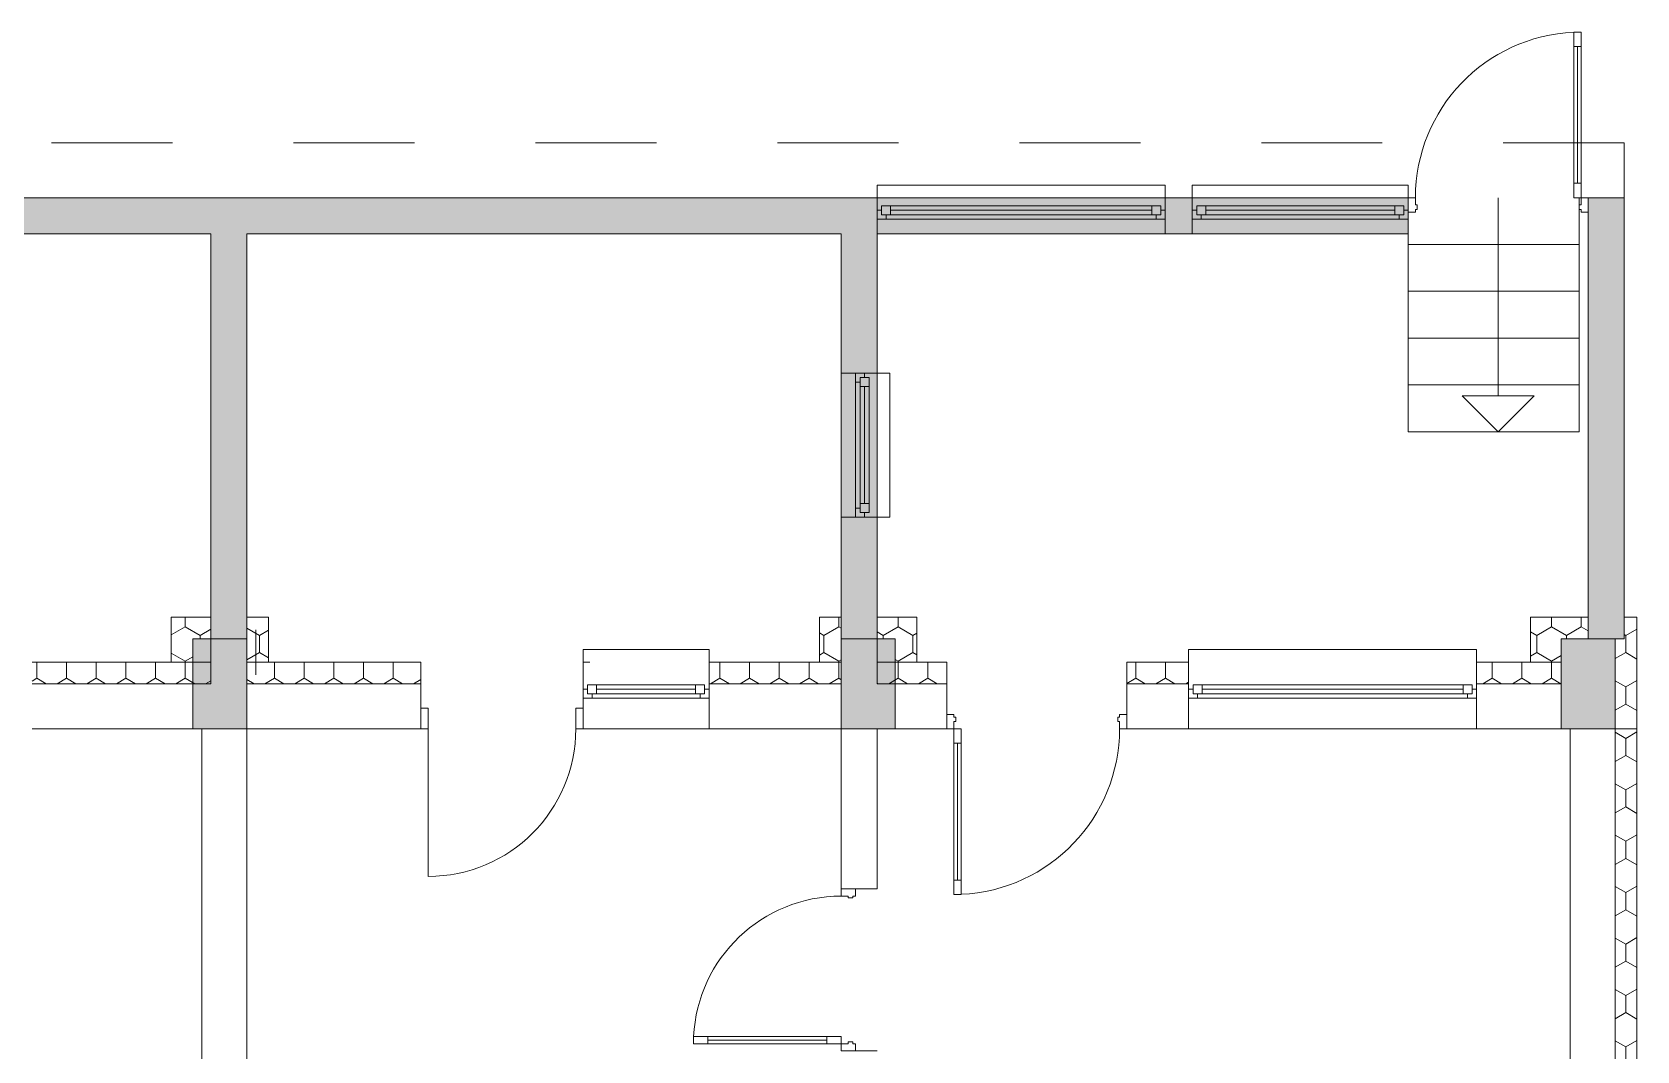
# Model space of a CAD drawing. Header units: millimetres. Extents: x 2814058 to 2855058, y -67651 to -38951.
# Drawn here: x 2834450 to 2836322, y -53370 to -52181 of the extents above; entities that cross this region are included whole.
import ezdxf

# ---------------------------------------------------------------- set-up
doc = ezdxf.new("R2010")
doc.units = ezdxf.units.MM
doc.header["$MEASUREMENT"] = 0
doc.linetypes.add('Dashed', pattern=[282.222223, 141.111112, -141.111112])
for name, color, linetype, lineweight in [('0_muret e jashtme_Pen_No__1', 7, 'Continuous', 0), ('0_muret e jashtme_Pen_No__19', 255, 'Continuous', 0), ('Exterior walls_Pen_No__1', 7, 'Continuous', 0), ('Exterior walls_Pen_No__101', 252, 'Continuous', 0), ('Shell - Roof_Pen_No__1', 7, 'Continuous', 0), ('Shell - Roof_Pen_No__21', 7, 'Continuous', 0)]:
    doc.layers.add(name, color=color, linetype=linetype, lineweight=lineweight)
doc.layers.add('0_muret e jashtme_Pen_No__14', color=7, linetype='Continuous', lineweight=0, true_color=0xbd8b17)
doc.layers.add('Shell - Roof', color=7, linetype='Continuous')
pattern_1 = [(90, (2247653.822, -76424.967), (-34.6410162, 0), [20, -40]), (90, (2247636.502, -76394.967), (-34.6410162, 0), [20, -40]), (150, (2247653.822, -76404.967), (17.320508, 30), [20, -40]), (150, (2247619.18, -76404.967), (17.320508, 30), [20, -40]), (210, (2247653.822, -76424.967), (-17.320508, 30), [20, -40]), (210, (2247619.18, -76424.967), (-17.320508, 30), [20, -40])]

# ---------------------------------------------------------------- blocks, each defined once
blk = doc.blocks.new('Line_7', base_point=(2836159.9, -52374.3))
at = {"layer": 'Shell - Roof_Pen_No__1', "color": 7, "linetype": 'Continuous', "lineweight": 0}
for p, q in [((2836159.9, -52374.3), (2836159.9, -52605.3)), ((2836159.9, -52647.3), (2836117.9, -52605.3)), ((2836117.9, -52605.3), (2836201.9, -52605.3)), ((2836159.9, -52647.3), (2836201.9, -52605.3))]:
    blk.add_line(p, q, dxfattribs=at)

msp = doc.modelspace()

# ---------------------------------------------------------------- hatches: boundary and pattern name
at = {"layer": '0_muret e jashtme_Pen_No__14', "linetype": 'Continuous', "lineweight": 0, "true_color": 0xbd8b17}
h = msp.add_hatch(dxfattribs=at)
h.set_pattern_fill('Styrofoam_SM_Insulation', color=42, style=0, pattern_type=2)
h.set_pattern_definition(pattern_1)
h.paths.add_polyline_path([(2834658.4, -52863.6), (2834612.2, -52863.6), (2834612.2, -52916.1), (2834637.4, -52916.1), (2834637.4, -52888.8), (2834658.4, -52888.8)])
h = msp.add_hatch(dxfattribs=at)
h.set_pattern_fill('Styrofoam_SM_Insulation', color=42, style=0, pattern_type=2)
h.set_pattern_definition(pattern_1)
h.paths.add_polyline_path([(2834700.4, -52888.8), (2834700.4, -52916.1), (2834725.6, -52916.1), (2834725.6, -52863.6), (2834700.4, -52863.6)])
h = msp.add_hatch(dxfattribs=at)
h.set_pattern_fill('Styrofoam_SM_Insulation', color=42, style=0, pattern_type=2)
h.set_pattern_definition(pattern_1)
h.paths.add_polyline_path([(2835368.2, -52916.1), (2835393.4, -52916.1), (2835393.4, -52888.8), (2835393.4, -52863.6), (2835368.2, -52863.6)])
h = msp.add_hatch(dxfattribs=at)
h.set_pattern_fill('Styrofoam_SM_Insulation', color=42, style=0, pattern_type=2)
h.set_pattern_definition(pattern_1)
h.paths.add_polyline_path([(2835481.6, -52916.1), (2835481.6, -52863.6), (2835435.4, -52863.6), (2835435.4, -52888.8), (2835456.4, -52888.8), (2835456.4, -52916.1)])
h = msp.add_hatch(dxfattribs=at)
h.set_pattern_fill('Styrofoam_SM_Insulation', color=42, style=0, pattern_type=2)
h.set_pattern_definition(pattern_1)
h.paths.add_polyline_path([(2836264.9, -52863.6), (2836197.7, -52863.6), (2836197.7, -52916.1), (2836233.4, -52916.1), (2836233.4, -52888.8), (2836264.9, -52888.8)])
h = msp.add_hatch(dxfattribs=at)
h.set_pattern_fill('Styrofoam_SM_Insulation', color=42, style=0, pattern_type=2)
h.set_pattern_definition(pattern_1)
h.paths.add_polyline_path([(2836296.4, -52993.8), (2836321.6, -52993.8), (2836321.6, -52863.6), (2836306.9, -52863.6), (2836306.9, -52888.8), (2836296.4, -52888.8)])
h = msp.add_hatch(dxfattribs=at)
h.set_pattern_fill('Styrofoam_SM_Insulation', color=42, style=0, pattern_type=2)
h.set_pattern_definition(pattern_1)
h.paths.add_polyline_path([(2834449.8, -52941.3), (2834658.4, -52941.3), (2834658.4, -52916.1), (2834449.8, -52916.1)])
h = msp.add_hatch(dxfattribs=at)
h.set_pattern_fill('Styrofoam_SM_Insulation', color=42, style=0, pattern_type=2)
h.set_pattern_definition(pattern_1)
h.paths.add_polyline_path([(2834700.4, -52916.1), (2834700.4, -52941.3), (2834903.4, -52941.3), (2834903.4, -52916.1)])
h = msp.add_hatch(dxfattribs=at)
h.set_pattern_fill('Styrofoam_SM_Insulation', color=42, style=0, pattern_type=2)
h.set_pattern_definition(pattern_1)
h.paths.add_polyline_path([(2835393.4, -52916.1), (2835239.4, -52916.1), (2835239.4, -52941.3), (2835393.4, -52941.3)])
h = msp.add_hatch(dxfattribs=at)
h.set_pattern_fill('Styrofoam_SM_Insulation', color=42, style=0, pattern_type=2)
h.set_pattern_definition(pattern_1)
h.paths.add_polyline_path([(2835435.4, -52941.3), (2835516.6, -52941.3), (2835516.6, -52916.1), (2835435.4, -52916.1)])
h = msp.add_hatch(dxfattribs=at)
h.set_pattern_fill('Styrofoam_SM_Insulation', color=42, style=0, pattern_type=2)
h.set_pattern_definition(pattern_1)
h.paths.add_polyline_path([(2835726.6, -52916.1), (2835726.6, -52941.3), (2835798.7, -52941.3), (2835798.7, -52916.1)])
h = msp.add_hatch(dxfattribs=at)
h.set_pattern_fill('Styrofoam_SM_Insulation', color=42, style=0, pattern_type=2)
h.set_pattern_definition(pattern_1)
h.paths.add_polyline_path([(2836134.7, -52941.3), (2836233.4, -52941.3), (2836233.4, -52916.1), (2836134.7, -52916.1)])
h = msp.add_hatch(dxfattribs=at)
h.set_pattern_fill('Styrofoam_SM_Insulation', color=42, style=0, pattern_type=2)
h.set_pattern_definition(pattern_1)
h.paths.add_polyline_path([(2836296.4, -52993.8), (2836296.4, -53837.2), (2836321.6, -53837.2), (2836321.6, -52993.8)])
at = {"layer": '0_muret e jashtme_Pen_No__19', "linetype": 'Continuous', "lineweight": 0}
for points in [[(2834637.4, -52993.8), (2834637.4, -52888.8), (2834700.4, -52888.8), (2834700.4, -52993.8)], [(2835393.4, -52993.8), (2835393.4, -52888.8), (2835456.4, -52888.8), (2835456.4, -52993.8)], [(2836233.4, -52993.8), (2836233.4, -52888.8), (2836296.4, -52888.8), (2836296.4, -52993.8)]]:
    msp.add_hatch(color=255, dxfattribs=at).paths.add_polyline_path(points)
at = {"layer": 'Exterior walls_Pen_No__101', "linetype": 'Continuous', "lineweight": 0}
for points in [[(2835393.4, -52374.3), (2833881.4, -52374.3), (2833881.4, -52888.8), (2833923.4, -52888.8), (2833923.4, -52416.3), (2834658.4, -52416.3), (2834658.4, -52888.8), (2834700.4, -52888.8), (2834700.4, -52416.3), (2835393.4, -52416.3), (2835393.4, -52888.8), (2835435.4, -52888.8), (2835435.4, -52416.3), (2836054.9, -52416.3), (2836054.9, -52374.3), (2835435.4, -52374.3)], [(2836264.9, -52888.8), (2836264.9, -52374.3), (2836306.9, -52374.3), (2836306.9, -52888.8)]]:
    msp.add_hatch(color=252, dxfattribs=at).paths.add_polyline_path(points)

# ---------------------------------------------------------------- linework, layer by layer
at = {"layer": '0_muret e jashtme_Pen_No__1', "color": 7, "linetype": 'Continuous', "lineweight": 0}
for p, q in [((2836248.1, -52197.9), (2836248.1, -52181.1)), ((2836248.1, -52181.1), (2836256.5, -52181.1)), ((2836256.5, -52181.1), (2836256.5, -52197.9)), ((2836248.1, -52197.9), (2836252.3, -52197.9)), ((2836248.1, -52357.5), (2836248.1, -52197.9)), ((2836256.5, -52197.9), (2836248.1, -52197.9)), ((2836252.3, -52197.9), (2836256.5, -52197.9)), ((2836252.3, -52357.5), (2836252.3, -52197.9)), ((2836252.3, -52197.9), (2836252.3, -52357.5)), ((2836252.3, -52197.9), (2836252.3, -52357.5)), ((2836256.5, -52197.9), (2836256.5, -52357.5)), ((2835771.4, -52359.6), (2835435.4, -52359.6)), ((2835435.4, -52359.6), (2835435.4, -52374.3)), ((2835771.4, -52374.3), (2835771.4, -52359.6)), ((2836054.9, -52359.6), (2835802.9, -52359.6)), ((2835802.9, -52359.6), (2835802.9, -52374.3)), ((2836054.9, -52374.3), (2836054.9, -52359.6)), ((2836252.3, -52357.5), (2836248.1, -52357.5)), ((2836248.1, -52374.3), (2836248.1, -52357.5)), ((2836248.1, -52357.5), (2836256.5, -52357.5)), ((2836256.5, -52357.5), (2836252.3, -52357.5)), ((2836256.5, -52357.5), (2836256.5, -52374.3)), ((2835435.4, -52374.3), (2835435.4, -52389)), ((2835435.4, -52374.3), (2835435.4, -52389)), ((2835435.4, -52389), (2835435.4, -52399.5)), ((2835440.7, -52389), (2835435.4, -52389)), ((2835435.4, -52389), (2835435.4, -52399.5)), ((2835435.4, -52389), (2835435.4, -52399.5)), ((2835451.2, -52383.8), (2835440.7, -52383.8)), ((2835440.7, -52383.8), (2835440.7, -52394.3)), ((2835440.7, -52394.3), (2835440.7, -52389)), ((2835755.7, -52383.8), (2835451.2, -52383.8)), ((2835451.2, -52394.3), (2835451.2, -52383.8)), ((2835755.7, -52383.8), (2835451.2, -52383.8)), ((2835755.7, -52389), (2835451.2, -52389)), ((2835766.2, -52383.8), (2835755.7, -52383.8)), ((2835755.7, -52383.8), (2835755.7, -52394.3)), ((2835766.2, -52394.3), (2835766.2, -52383.8)), ((2835771.4, -52389), (2835766.2, -52389)), ((2835766.2, -52389), (2835766.2, -52394.3)), ((2835771.4, -52374.3), (2835771.4, -52389)), ((2835771.4, -52374.3), (2835771.4, -52389)), ((2835771.4, -52389), (2835771.4, -52399.5)), ((2835771.4, -52389), (2835771.4, -52399.5)), ((2835771.4, -52389), (2835771.4, -52399.5)), ((2835802.9, -52374.3), (2835802.9, -52389)), ((2835802.9, -52374.3), (2835802.9, -52389)), ((2835802.9, -52389), (2835802.9, -52399.5)), ((2835808.2, -52389), (2835802.9, -52389)), ((2835802.9, -52389), (2835802.9, -52399.5)), ((2835802.9, -52389), (2835802.9, -52399.5)), ((2835818.7, -52383.8), (2835808.2, -52383.8)), ((2835808.2, -52383.8), (2835808.2, -52394.3)), ((2835808.2, -52394.3), (2835808.2, -52389)), ((2836039.2, -52383.8), (2835818.7, -52383.8)), ((2835818.7, -52394.3), (2835818.7, -52383.8)), ((2836039.2, -52383.8), (2835818.7, -52383.8)), ((2836039.2, -52389), (2835818.7, -52389)), ((2836049.7, -52383.8), (2836039.2, -52383.8)), ((2836039.2, -52383.8), (2836039.2, -52394.3)), ((2836049.7, -52394.3), (2836049.7, -52383.8)), ((2836054.9, -52389), (2836049.7, -52389)), ((2836049.7, -52389), (2836049.7, -52394.3)), ((2836054.9, -52374.3), (2836054.9, -52389)), ((2836054.9, -52374.3), (2836054.9, -52391.1)), ((2836063.3, -52374.3), (2836054.9, -52374.3)), ((2836054.9, -52374.3), (2836054.9, -52391.1)), ((2836054.9, -52374.3), (2836054.9, -52391.1)), ((2836054.9, -52389), (2836054.9, -52399.5)), ((2836054.9, -52389), (2836054.9, -52399.5)), ((2836063.3, -52382.7), (2836063.3, -52374.3)), ((2836065.4, -52382.7), (2836063.3, -52382.7)), ((2836063.3, -52391.1), (2836063.3, -52388.1)), ((2836063.3, -52388.1), (2836065.4, -52388.1)), ((2836065.4, -52388.1), (2836065.4, -52382.7)), ((2836256.5, -52374.3), (2836248.1, -52374.3)), ((2836256.5, -52382.7), (2836254.4, -52382.7)), ((2836254.4, -52382.7), (2836254.4, -52388.1)), ((2836254.4, -52388.1), (2836256.5, -52388.1)), ((2836256.5, -52374.3), (2836256.5, -52382.7)), ((2836264.9, -52374.3), (2836256.5, -52374.3)), ((2836256.5, -52388.1), (2836256.5, -52391.1)), ((2836264.9, -52374.3), (2836264.9, -52391.1)), ((2836264.9, -52391.1), (2836264.9, -52374.3)), ((2836264.9, -52374.3), (2836264.9, -52391.1)), ((2836264.9, -52374.3), (2836264.9, -52391.1)), ((2835435.4, -52399.5), (2835435.4, -52416.3)), ((2835435.4, -52399.5), (2835445.9, -52399.5)), ((2835435.4, -52399.5), (2835435.4, -52416.3)), ((2835445.9, -52394.3), (2835440.7, -52394.3)), ((2835440.7, -52394.3), (2835451.2, -52394.3)), ((2835445.9, -52399.5), (2835445.9, -52394.3)), ((2835445.9, -52399.5), (2835760.9, -52399.5)), ((2835451.2, -52394.3), (2835755.7, -52394.3)), ((2835755.7, -52394.3), (2835766.2, -52394.3)), ((2835766.2, -52394.3), (2835760.9, -52394.3)), ((2835760.9, -52394.3), (2835760.9, -52399.5)), ((2835760.9, -52399.5), (2835771.4, -52399.5)), ((2835771.4, -52399.5), (2835771.4, -52416.3)), ((2835771.4, -52399.5), (2835771.4, -52416.3)), ((2835802.9, -52399.5), (2835802.9, -52416.3)), ((2835802.9, -52399.5), (2835813.4, -52399.5)), ((2835802.9, -52399.5), (2835802.9, -52416.3)), ((2835813.4, -52394.3), (2835808.2, -52394.3)), ((2835808.2, -52394.3), (2835818.7, -52394.3)), ((2835813.4, -52399.5), (2835813.4, -52394.3)), ((2835813.4, -52399.5), (2836044.4, -52399.5)), ((2835818.7, -52394.3), (2836039.2, -52394.3)), ((2836039.2, -52394.3), (2836049.7, -52394.3)), ((2836049.7, -52394.3), (2836044.4, -52394.3)), ((2836044.4, -52394.3), (2836044.4, -52399.5)), ((2836044.4, -52399.5), (2836054.9, -52399.5)), ((2836054.9, -52391.1), (2836063.3, -52391.1)), ((2836054.9, -52391.1), (2836054.9, -52416.3)), ((2836054.9, -52399.5), (2836054.9, -52416.3)), ((2836256.5, -52391.1), (2836264.9, -52391.1)), ((2836264.9, -52391.1), (2836264.9, -52416.3)), ((2836264.9, -52391.1), (2836264.9, -52416.3)), ((2835771.4, -52416.3), (2835435.4, -52416.3)), ((2836054.9, -52416.3), (2835802.9, -52416.3)), ((2835410.2, -52578.8), (2835393.4, -52578.8)), ((2835393.4, -52746.8), (2835393.4, -52578.8)), ((2835410.2, -52578.8), (2835393.4, -52578.8)), ((2835420.7, -52578.8), (2835410.2, -52578.8)), ((2835410.2, -52578.8), (2835410.2, -52589.3)), ((2835420.7, -52578.8), (2835410.2, -52578.8)), ((2835420.7, -52578.8), (2835410.2, -52578.8)), ((2835410.2, -52589.3), (2835415.5, -52589.3)), ((2835410.2, -52589.3), (2835410.2, -52736.3)), ((2835415.5, -52589.3), (2835415.5, -52584)), ((2835415.5, -52584), (2835420.7, -52584)), ((2835415.5, -52584), (2835415.5, -52594.5)), ((2835426, -52584), (2835415.5, -52584)), ((2835415.5, -52594.5), (2835426, -52594.5)), ((2835415.5, -52594.5), (2835415.5, -52731)), ((2835435.4, -52578.8), (2835420.7, -52578.8)), ((2835420.7, -52584), (2835420.7, -52578.8)), ((2835435.4, -52578.8), (2835420.7, -52578.8)), ((2835420.7, -52731), (2835420.7, -52594.5)), ((2835426, -52594.5), (2835426, -52584)), ((2835426, -52731), (2835426, -52594.5)), ((2835426, -52731), (2835426, -52594.5)), ((2835450.1, -52578.8), (2835435.4, -52578.8)), ((2835450.1, -52746.8), (2835450.1, -52578.8)), ((2835415.5, -52736.3), (2835410.2, -52736.3)), ((2835410.2, -52736.3), (2835410.2, -52746.8)), ((2835426, -52731), (2835415.5, -52731)), ((2835415.5, -52731), (2835415.5, -52741.5)), ((2835415.5, -52741.5), (2835415.5, -52736.3)), ((2835420.7, -52741.5), (2835415.5, -52741.5)), ((2835415.5, -52741.5), (2835426, -52741.5)), ((2835420.7, -52746.8), (2835420.7, -52741.5)), ((2835426, -52741.5), (2835426, -52731)), ((2835410.2, -52746.8), (2835393.4, -52746.8)), ((2835410.2, -52746.8), (2835393.4, -52746.8)), ((2835420.7, -52746.8), (2835410.2, -52746.8)), ((2835420.7, -52746.8), (2835410.2, -52746.8)), ((2835420.7, -52746.8), (2835410.2, -52746.8)), ((2835435.4, -52746.8), (2835420.7, -52746.8)), ((2835435.4, -52746.8), (2835420.7, -52746.8)), ((2835435.4, -52746.8), (2835450.1, -52746.8)), ((2835239.4, -52901.4), (2835092.4, -52901.4)), ((2835092.4, -52901.4), (2835092.4, -52916.1)), ((2835239.4, -52916.1), (2835239.4, -52901.4)), ((2835798.7, -52916.1), (2835798.7, -52901.4)), ((2835798.7, -52901.4), (2836134.7, -52901.4)), ((2836134.7, -52901.4), (2836134.7, -52916.1)), ((2834658.4, -52916.1), (2834658.4, -52941.3)), ((2834658.4, -52916.1), (2834658.4, -52941.3)), ((2834700.4, -52941.3), (2834700.4, -52916.1)), ((2834700.4, -52941.3), (2834700.4, -52916.1)), ((2834903.4, -52916.1), (2834895.7, -52916.1)), ((2834903.4, -52916.1), (2834895.7, -52916.1)), ((2834903.4, -52916.1), (2834895.7, -52916.1)), ((2834903.4, -52941.3), (2834903.4, -52916.1)), ((2834903.4, -52941.3), (2834903.4, -52916.1)), ((2834903.4, -52941.3), (2834903.4, -52916.1)), ((2835092.4, -52916.1), (2835092.4, -52941.3)), ((2835092.4, -52941.3), (2835092.4, -52916.1)), ((2835092.4, -52941.3), (2835092.4, -52916.1)), ((2835092.4, -52916.1), (2835100.2, -52916.1)), ((2835092.4, -52916.1), (2835100.2, -52916.1)), ((2835239.4, -52916.1), (2835239.4, -52941.3)), ((2835239.4, -52916.1), (2835239.4, -52941.3)), ((2835393.4, -52916.1), (2835393.4, -52941.3)), ((2835393.4, -52916.1), (2835393.4, -52941.3)), ((2835435.4, -52941.3), (2835435.4, -52916.1)), ((2835435.4, -52941.3), (2835435.4, -52916.1)), ((2835516.6, -52941.3), (2835516.6, -52916.1)), ((2835516.6, -52941.3), (2835516.6, -52916.1)), ((2835726.6, -52941.3), (2835726.6, -52916.1)), ((2835726.6, -52941.3), (2835726.6, -52916.1)), ((2835798.7, -52916.1), (2835798.7, -52941.3)), ((2835798.7, -52916.1), (2835798.7, -52941.3)), ((2836134.7, -52916.1), (2836134.7, -52941.3)), ((2836134.7, -52916.1), (2836134.7, -52941.3)), ((2834658.4, -52941.3), (2834449.8, -52941.3)), ((2834903.4, -52941.3), (2834700.4, -52941.3)), ((2834903.4, -52969.7), (2834903.4, -52941.3)), ((2834903.4, -52969.7), (2834903.4, -52941.3)), ((2834903.4, -52969.7), (2834903.4, -52941.3)), ((2835092.4, -52941.3), (2835092.4, -52947.6)), ((2835092.4, -52969.7), (2835092.4, -52941.3)), ((2835092.4, -52969.7), (2835092.4, -52941.3)), ((2835097.7, -52947.6), (2835092.4, -52947.6)), ((2835092.4, -52947.6), (2835092.4, -52958.1)), ((2835092.4, -52947.6), (2835092.4, -52958.1)), ((2835108.2, -52942.4), (2835097.7, -52942.4)), ((2835097.7, -52942.4), (2835097.7, -52952.9)), ((2835097.7, -52952.9), (2835097.7, -52947.6)), ((2835223.7, -52942.4), (2835108.2, -52942.4)), ((2835108.2, -52952.9), (2835108.2, -52942.4)), ((2835223.7, -52942.4), (2835108.2, -52942.4)), ((2835223.7, -52947.6), (2835108.2, -52947.6)), ((2835234.2, -52942.4), (2835223.7, -52942.4)), ((2835223.7, -52942.4), (2835223.7, -52952.9)), ((2835234.2, -52952.9), (2835234.2, -52942.4)), ((2835239.4, -52947.6), (2835234.2, -52947.6)), ((2835234.2, -52947.6), (2835234.2, -52952.9)), ((2835393.4, -52941.3), (2835239.4, -52941.3)), ((2835239.4, -52941.3), (2835239.4, -52947.6)), ((2835239.4, -52941.3), (2835239.4, -52947.6)), ((2835239.4, -52947.6), (2835239.4, -52958.1)), ((2835239.4, -52947.6), (2835239.4, -52958.1)), ((2835239.4, -52947.6), (2835239.4, -52958.1)), ((2835516.6, -52941.3), (2835435.4, -52941.3)), ((2835516.6, -52977), (2835516.6, -52941.3)), ((2835516.6, -52977), (2835516.6, -52941.3)), ((2835798.7, -52941.3), (2835726.6, -52941.3)), ((2835726.6, -52977), (2835726.6, -52941.3)), ((2835726.6, -52977), (2835726.6, -52941.3)), ((2835798.7, -52941.3), (2835798.7, -52947.6)), ((2835798.7, -52941.3), (2835798.7, -52947.6)), ((2835798.7, -52947.6), (2835798.7, -52958.1)), ((2835798.7, -52947.6), (2835803.9, -52947.6)), ((2835798.7, -52947.6), (2835798.7, -52958.1)), ((2835798.7, -52947.6), (2835798.7, -52958.1)), ((2835803.9, -52942.4), (2835814.4, -52942.4)), ((2835803.9, -52952.9), (2835803.9, -52942.4)), ((2835803.9, -52947.6), (2835803.9, -52952.9)), ((2835814.4, -52942.4), (2836118.9, -52942.4)), ((2835814.4, -52942.4), (2835814.4, -52952.9)), ((2835814.4, -52942.4), (2836118.9, -52942.4)), ((2835814.4, -52947.6), (2836118.9, -52947.6)), ((2836118.9, -52952.9), (2836118.9, -52942.4)), ((2836118.9, -52942.4), (2836129.4, -52942.4)), ((2836129.4, -52942.4), (2836129.4, -52952.9)), ((2836129.4, -52952.9), (2836129.4, -52947.6)), ((2836129.4, -52947.6), (2836134.7, -52947.6)), ((2836233.4, -52941.3), (2836134.7, -52941.3)), ((2836134.7, -52941.3), (2836134.7, -52947.6)), ((2836134.7, -52941.3), (2836134.7, -52947.6)), ((2836134.7, -52947.6), (2836134.7, -52958.1)), ((2836134.7, -52947.6), (2836134.7, -52958.1)), ((2836134.7, -52947.6), (2836134.7, -52958.1)), ((2834903.4, -52993.8), (2834903.4, -52969.7)), ((2834911.8, -52969.7), (2834903.4, -52969.7)), ((2834903.4, -52969.7), (2834903.4, -52993.8)), ((2834903.4, -52993.8), (2834903.4, -52969.7)), ((2834903.4, -52993.8), (2834903.4, -52969.7)), ((2834911.8, -52993.8), (2834911.8, -52969.7)), ((2835092.4, -52969.7), (2835084, -52969.7)), ((2835084, -52969.7), (2835084, -52993.8)), ((2835092.4, -52958.1), (2835102.9, -52958.1)), ((2835092.4, -52958.1), (2835092.4, -52993.8)), ((2835092.4, -52993.8), (2835092.4, -52969.7)), ((2835092.4, -52993.8), (2835092.4, -52969.7)), ((2835092.4, -52993.8), (2835092.4, -52969.7)), ((2835102.9, -52952.9), (2835097.7, -52952.9)), ((2835097.7, -52952.9), (2835108.2, -52952.9)), ((2835102.9, -52958.1), (2835102.9, -52952.9)), ((2835102.9, -52958.1), (2835228.9, -52958.1)), ((2835108.2, -52952.9), (2835223.7, -52952.9)), ((2835223.7, -52952.9), (2835234.2, -52952.9)), ((2835234.2, -52952.9), (2835228.9, -52952.9)), ((2835228.9, -52952.9), (2835228.9, -52958.1)), ((2835228.9, -52958.1), (2835239.4, -52958.1)), ((2835239.4, -52958.1), (2835239.4, -52993.8)), ((2835239.4, -52958.1), (2835239.4, -52993.8)), ((2835798.7, -52958.1), (2835798.7, -52993.8)), ((2835809.2, -52958.1), (2835798.7, -52958.1)), ((2835798.7, -52958.1), (2835798.7, -52993.8)), ((2835803.9, -52952.9), (2835809.2, -52952.9)), ((2835814.4, -52952.9), (2835803.9, -52952.9)), ((2835809.2, -52952.9), (2835809.2, -52958.1)), ((2836124.2, -52958.1), (2835809.2, -52958.1)), ((2836118.9, -52952.9), (2835814.4, -52952.9)), ((2836129.4, -52952.9), (2836118.9, -52952.9)), ((2836124.2, -52958.1), (2836124.2, -52952.9)), ((2836124.2, -52952.9), (2836129.4, -52952.9)), ((2836134.7, -52958.1), (2836124.2, -52958.1)), ((2836134.7, -52958.1), (2836134.7, -52993.8)), ((2836134.7, -52958.1), (2836134.7, -52993.8)), ((2835516.6, -52993.8), (2835516.6, -52977)), ((2835525, -52977), (2835516.6, -52977)), ((2835516.6, -52977), (2835516.6, -52993.8)), ((2835516.6, -52993.8), (2835516.6, -52977)), ((2835516.6, -52993.8), (2835516.6, -52977)), ((2835525, -52980.1), (2835525, -52977)), ((2835527.1, -52980.1), (2835525, -52980.1)), ((2835525, -52993.8), (2835525, -52985.4)), ((2835525, -52985.4), (2835527.1, -52985.4)), ((2835527.1, -52985.4), (2835527.1, -52980.1)), ((2835718.2, -52980.1), (2835716.1, -52980.1)), ((2835716.1, -52980.1), (2835716.1, -52985.4)), ((2835716.1, -52985.4), (2835718.2, -52985.4)), ((2835726.6, -52977), (2835718.2, -52977)), ((2835718.2, -52977), (2835718.2, -52980.1)), ((2835718.2, -52985.4), (2835718.2, -52993.8)), ((2835726.6, -52993.8), (2835726.6, -52977)), ((2835726.6, -52993.8), (2835726.6, -52977)), ((2835726.6, -52993.8), (2835726.6, -52977)), ((2835726.6, -52993.8), (2835726.6, -52977)), ((2834903.4, -52993.8), (2834895.7, -52993.8)), ((2834903.4, -52993.8), (2834895.7, -52993.8)), ((2834903.4, -52993.8), (2834895.7, -52993.8)), ((2834903.4, -52993.8), (2834911.8, -52993.8)), ((2834911.8, -52993.8), (2834911.8, -53166)), ((2835084, -52993.8), (2835092.4, -52993.8)), ((2835239.4, -52993.8), (2835092.4, -52993.8)), ((2835092.4, -52993.8), (2835100.2, -52993.8)), ((2835092.4, -52993.8), (2835100.2, -52993.8)), ((2835516.6, -52993.8), (2835525, -52993.8)), ((2835525, -53010.6), (2835525, -52993.8)), ((2835525, -52993.8), (2835533.4, -52993.8)), ((2835533.4, -52993.8), (2835533.4, -53010.6)), ((2835718.2, -52993.8), (2835726.6, -52993.8)), ((2835798.7, -52993.8), (2836134.7, -52993.8)), ((2836296.4, -53837.2), (2836296.4, -52993.8)), ((2835525, -53010.6), (2835529.2, -53010.6)), ((2835525, -53170.2), (2835525, -53010.6)), ((2835533.4, -53010.6), (2835525, -53010.6)), ((2835529.2, -53010.6), (2835529.2, -53170.2)), ((2835529.2, -53010.6), (2835533.4, -53010.6)), ((2835529.2, -53170.2), (2835529.2, -53010.6)), ((2835529.2, -53170.2), (2835529.2, -53010.6)), ((2835533.4, -53010.6), (2835533.4, -53170.2)), ((2835529.2, -53170.2), (2835525, -53170.2)), ((2835525, -53187), (2835525, -53170.2)), ((2835525, -53170.2), (2835533.4, -53170.2)), ((2835533.4, -53170.2), (2835529.2, -53170.2)), ((2835533.4, -53170.2), (2835533.4, -53187)), ((2835393.4, -53180.6), (2835410.2, -53180.6)), ((2835393.4, -53180.6), (2835410.2, -53180.6)), ((2835393.4, -53189), (2835393.4, -53180.6)), ((2835393.4, -53180.6), (2835410.2, -53180.6)), ((2835393.4, -53180.6), (2835410.2, -53180.6)), ((2835401.8, -53189), (2835393.4, -53189)), ((2835401.8, -53191.1), (2835401.8, -53189)), ((2835407.1, -53191.1), (2835401.8, -53191.1)), ((2835410.2, -53189), (2835407.1, -53189)), ((2835407.1, -53189), (2835407.1, -53191.1)), ((2835410.2, -53180.6), (2835435.4, -53180.6)), ((2835410.2, -53180.6), (2835410.2, -53189)), ((2835410.2, -53180.6), (2835435.4, -53180.6)), ((2835533.4, -53187), (2835525, -53187)), ((2835238, -53352.8), (2835221.2, -53352.8)), ((2835221.2, -53352.8), (2835221.2, -53361.2)), ((2835221.2, -53361.2), (2835238, -53361.2)), ((2835376.6, -53352.8), (2835238, -53352.8)), ((2835238, -53352.8), (2835238, -53357)), ((2835238, -53361.2), (2835238, -53352.8)), ((2835376.6, -53357), (2835238, -53357)), ((2835238, -53357), (2835238, -53361.2)), ((2835238, -53357), (2835376.6, -53357)), ((2835238, -53357), (2835376.6, -53357)), ((2835238, -53361.2), (2835376.6, -53361.2)), ((2835376.6, -53357), (2835376.6, -53352.8)), ((2835393.4, -53352.8), (2835376.6, -53352.8)), ((2835376.6, -53352.8), (2835376.6, -53361.2)), ((2835376.6, -53361.2), (2835376.6, -53357)), ((2835376.6, -53361.2), (2835393.4, -53361.2)), ((2835393.4, -53361.2), (2835393.4, -53352.8)), ((2835393.4, -53361.2), (2835401.8, -53361.2)), ((2835393.4, -53369.6), (2835393.4, -53361.2)), ((2835401.8, -53361.2), (2835401.8, -53359.1)), ((2835401.8, -53359.1), (2835407.1, -53359.1)), ((2835407.1, -53359.1), (2835407.1, -53361.2)), ((2835407.1, -53361.2), (2835410.2, -53361.2)), ((2835410.2, -53361.2), (2835410.2, -53369.6)), ((2835393.4, -53369.6), (2835410.2, -53369.6)), ((2835410.2, -53369.6), (2835393.4, -53369.6)), ((2835393.4, -53369.6), (2835410.2, -53369.6)), ((2835393.4, -53369.6), (2835410.2, -53369.6)), ((2835410.2, -53369.6), (2835435.4, -53369.6)), ((2835410.2, -53369.6), (2835435.4, -53369.6))]:
    msp.add_line(p, q, dxfattribs=at)
for points in [[(2835435.4, -52374.3), (2834448.4, -52374.3)], [(2835802.9, -52374.3), (2835771.4, -52374.3)], [(2836306.9, -52374.3), (2836264.9, -52374.3)], [(2836306.9, -52888.8), (2836306.9, -52374.3)], [(2834448.4, -52416.3), (2834658.4, -52416.3)], [(2834658.4, -52416.3), (2834658.4, -52916.1)], [(2834700.4, -52416.3), (2835393.4, -52416.3)], [(2834700.4, -52916.1), (2834700.4, -52416.3)], [(2835393.4, -52416.3), (2835393.4, -52578.8)], [(2835435.4, -52578.8), (2835435.4, -52416.3)], [(2835771.4, -52416.3), (2835802.9, -52416.3)], [(2836264.9, -52416.3), (2836264.9, -52888.8)], [(2835393.4, -52746.8), (2835393.4, -52916.1)], [(2835435.4, -52916.1), (2835435.4, -52746.8)], [(2836264.9, -52888.8), (2836306.9, -52888.8)], [(2834658.4, -52916.1), (2834449.8, -52916.1)], [(2834903.4, -52916.1), (2834700.4, -52916.1)], [(2835393.4, -52916.1), (2835239.4, -52916.1)], [(2835516.6, -52916.1), (2835435.4, -52916.1)], [(2835798.7, -52916.1), (2835726.6, -52916.1)], [(2836233.4, -52916.1), (2836134.7, -52916.1)], [(2836233.4, -52993.8), (2836233.4, -52916.1)], [(2834449.8, -52993.8), (2834647.9, -52993.8)], [(2834647.9, -52993.8), (2834647.9, -53413.8)], [(2834700.4, -52993.8), (2834903.4, -52993.8)], [(2834700.4, -53413.8), (2834700.4, -52993.8)], [(2835239.4, -52993.8), (2835393.4, -52993.8)], [(2835393.4, -52993.8), (2835393.4, -53180.6)], [(2835435.4, -52993.8), (2835516.6, -52993.8)], [(2835435.4, -53180.6), (2835435.4, -52993.8)], [(2835726.6, -52993.8), (2835798.7, -52993.8)], [(2836134.7, -52993.8), (2836233.4, -52993.8)], [(2836243.9, -52993.8), (2836243.9, -53837.2)], [(2836321.6, -52993.8), (2836243.9, -52993.8)], [(2836321.6, -53837.2), (2836321.6, -52993.8)]]:
    msp.add_lwpolyline(points, dxfattribs=at)
at = {"layer": '0_muret e jashtme_Pen_No__1', "color": 7, "linetype": 'Continuous', "lineweight": 0, "flags": 128}
for points in [[(2834658.4, -52863.6), (2834612.2, -52863.6), (2834612.2, -52916.1), (2834637.4, -52916.1), (2834637.4, -52888.8), (2834658.4, -52888.8)], [(2834700.4, -52888.8), (2834700.4, -52916.1), (2834725.6, -52916.1), (2834725.6, -52863.6), (2834700.4, -52863.6)], [(2835368.2, -52916.1), (2835393.4, -52916.1), (2835393.4, -52888.8), (2835393.4, -52863.6), (2835368.2, -52863.6)], [(2835481.6, -52916.1), (2835481.6, -52863.6), (2835435.4, -52863.6), (2835435.4, -52888.8), (2835456.4, -52888.8), (2835456.4, -52916.1)], [(2836264.9, -52863.6), (2836197.7, -52863.6), (2836197.7, -52916.1), (2836233.4, -52916.1), (2836233.4, -52888.8), (2836264.9, -52888.8)], [(2836296.4, -52993.8), (2836321.6, -52993.8), (2836321.6, -52863.6), (2836306.9, -52863.6), (2836306.9, -52888.8), (2836296.4, -52888.8)], [(2834637.4, -52993.8), (2834637.4, -52888.8), (2834700.4, -52888.8), (2834700.4, -52993.8)], [(2835393.4, -52993.8), (2835393.4, -52888.8), (2835456.4, -52888.8), (2835456.4, -52993.8)], [(2836233.4, -52993.8), (2836233.4, -52888.8), (2836296.4, -52888.8), (2836296.4, -52993.8)]]:
    msp.add_lwpolyline(points, close=True, dxfattribs=at)
at = {"layer": '0_muret e jashtme_Pen_No__1', "color": 7, "linetype": 'Continuous', "lineweight": 0}
for centre, radius, start, end in [((2836256.5, -52374.3), 193.2, 92.4919, 180), ((2834911.8, -52993.8), 172.2, 270, 0), ((2835525, -52993.8), 193.2, 272.4919, 0), ((2835393.4, -53361.2), 172.2, 90, 177.204)]:
    msp.add_arc(centre, radius, start, end, dxfattribs=at)
at = {"layer": 'Exterior walls_Pen_No__1', "color": 7, "linetype": 'Continuous', "lineweight": 0, "flags": 128}
for points in [[(2835393.4, -52374.3), (2833881.4, -52374.3), (2833881.4, -52888.8), (2833923.4, -52888.8), (2833923.4, -52416.3), (2834658.4, -52416.3), (2834658.4, -52888.8), (2834700.4, -52888.8), (2834700.4, -52416.3), (2835393.4, -52416.3), (2835393.4, -52888.8), (2835435.4, -52888.8), (2835435.4, -52416.3), (2836054.9, -52416.3), (2836054.9, -52374.3), (2835435.4, -52374.3)], [(2836264.9, -52888.8), (2836264.9, -52374.3), (2836306.9, -52374.3), (2836306.9, -52888.8)]]:
    msp.add_lwpolyline(points, close=True, dxfattribs=at)
at = {"layer": 'Shell - Roof_Pen_No__21', "color": 7, "linetype": 'Dashed', "lineweight": 0}
for p, q in [((2836306.9, -52310.3), (2833860.4, -52310.3)), ((2836306.9, -52374.3), (2836306.9, -52310.3))]:
    msp.add_line(p, q, dxfattribs=at)
at = {"layer": 'Shell - Roof_Pen_No__21', "color": 7, "linetype": 'Continuous', "lineweight": 0}
for p, q in [((2836254.4, -52647.3), (2836254.4, -52374.3)), ((2836306.9, -52878.3), (2836306.9, -52374.3)), ((2836054.9, -52416.3), (2836054.9, -52647.3)), ((2836254.4, -52428.9), (2836054.9, -52428.9)), ((2836254.4, -52483.5), (2836054.9, -52483.5)), ((2836254.4, -52538.1), (2836054.9, -52538.1)), ((2836254.4, -52592.7), (2836054.9, -52592.7)), ((2836254.4, -52647.3), (2836054.9, -52647.3)), ((2834710.9, -52878.3), (2834710.9, -52930.8))]:
    msp.add_line(p, q, dxfattribs=at)

# ---------------------------------------------------------------- block references
at = {"layer": 'Shell - Roof', "color": 7, "linetype": 'Continuous', "lineweight": 0}
msp.add_blockref('Line_7', (2836159.9, -52374.3), dxfattribs=at)

doc.saveas('drawing.dxf')
